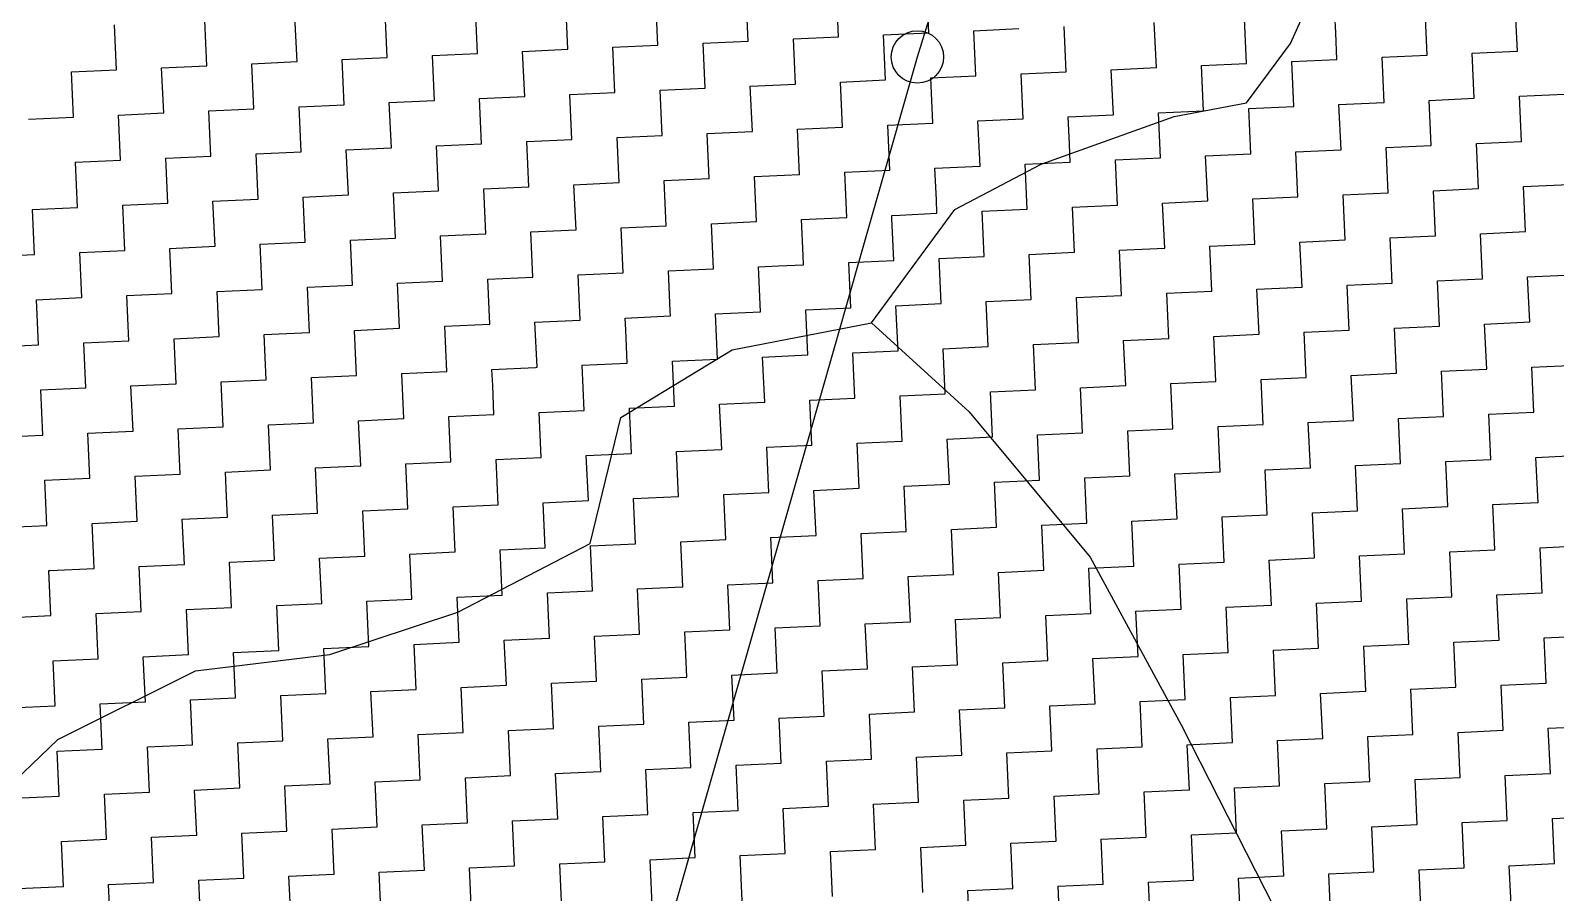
# Model space of a CAD drawing. Header units: metres. Extents: x 280741 to 282709, y 2085398 to 2088597.
# Drawn here: x 282112.8 to 282324.9, y 2086874.8 to 2086994.7 of the extents above; entities that cross this region are included whole.
import ezdxf

# ---------------------------------------------------------------- set-up
doc = ezdxf.new("R2010")
doc.units = ezdxf.units.M
for name, color, linetype in [('LINE_WATER', 4, 'Continuous'), ('POLY_HATCH', 12, 'Continuous'), ('POLY_PARCEL', 6, 'Continuous')]:
    doc.layers.add(name, color=color, linetype=linetype)

msp = doc.modelspace()

# ---------------------------------------------------------------- linework, layer by layer
msp.add_circle((282236.15, 2086990.99), 3.64)
at = {"layer": 'LINE_WATER'}
for p, q in [((282288.06, 2086992.87), (282291.34, 2087000.25)), ((282281.92, 2086984.63), (282288.06, 2086992.87)), ((282271.88, 2086982.73), (282281.92, 2086984.63)), ((282253.36, 2086976.1), (282271.88, 2086982.73)), ((282241.35, 2086969.76), (282253.36, 2086976.1)), ((282229.76, 2086954.04), (282241.35, 2086969.76)), ((282210.39, 2086950.26), (282229.76, 2086954.04)), ((282229.76, 2086954.04), (282243.36, 2086941.64)), ((282194.9, 2086940.88), (282210.39, 2086950.26)), ((282190.64, 2086923.32), (282194.9, 2086940.88)), ((282243.36, 2086941.64), (282260.2, 2086921.44)), ((282172.25, 2086913.8), (282190.64, 2086923.32)), ((282260.2, 2086921.44), (282272.84, 2086898.14)), ((282154.43, 2086907.93), (282172.25, 2086913.8)), ((282135.72, 2086905.63), (282154.43, 2086907.93)), ((282116.61, 2086896.07), (282135.72, 2086905.63)), ((282272.84, 2086898.14), (282287.95, 2086868.46)), ((282100.66, 2086880.88), (282116.61, 2086896.07))]:
    msp.add_line(p, q, dxfattribs=at)
at = {"layer": 'POLY_HATCH', "linetype": 'Continuous'}
for p, q in [((282212.63, 2086993.21), (282212.34, 2086999.48)), ((282225.18, 2086993.78), (282224.89, 2087000.06)), ((282237.73, 2086994.35), (282237.44, 2087000.63)), ((282174.97, 2086991.49), (282174.68, 2086997.76)), ((282187.52, 2086992.06), (282187.23, 2086998.34)), ((282200.07, 2086992.63), (282199.79, 2086998.91)), ((282307.06, 2086991.23), (282306.77, 2086997.51)), ((282319.61, 2086991.8), (282319.32, 2086998.08)), ((282124.76, 2086989.19), (282124.47, 2086995.47)), ((282137.31, 2086989.77), (282137.02, 2086996.04)), ((282149.86, 2086990.34), (282149.58, 2086996.62)), ((282162.41, 2086990.91), (282162.13, 2086997.19)), ((282256.85, 2086988.94), (282256.56, 2086995.21)), ((282269.4, 2086989.51), (282269.11, 2086995.79)), ((282281.95, 2086990.08), (282281.67, 2086996.36)), ((282294.34, 2086994.36), (282294.22, 2086996.93)), ((282206.35, 2086992.92), (282212.63, 2086993.21)), ((282218.9, 2086993.49), (282225.18, 2086993.78)), ((282219.19, 2086987.22), (282218.9, 2086993.49)), ((282231.45, 2086994.07), (282237.73, 2086994.35)), ((282231.74, 2086987.79), (282231.45, 2086994.07)), ((282244.01, 2086994.64), (282250.28, 2086994.93)), ((282244.29, 2086988.36), (282244.01, 2086994.64)), ((282294.5, 2086990.66), (282294.34, 2086994.36)), ((282156.14, 2086990.63), (282162.41, 2086990.91)), ((282168.69, 2086991.2), (282174.97, 2086991.49)), ((282168.98, 2086984.92), (282168.69, 2086991.2)), ((282181.24, 2086991.77), (282187.52, 2086992.06)), ((282181.53, 2086985.5), (282181.24, 2086991.77)), ((282193.8, 2086992.35), (282200.07, 2086992.63)), ((282194.08, 2086986.07), (282193.8, 2086992.35)), ((282206.64, 2086986.64), (282206.35, 2086992.92)), ((282300.78, 2086990.94), (282307.06, 2086991.23)), ((282301.07, 2086984.67), (282300.78, 2086990.94)), ((282313.33, 2086991.52), (282319.61, 2086991.8)), ((282313.62, 2086985.24), (282313.33, 2086991.52)), ((282118.48, 2086988.91), (282124.76, 2086989.19)), ((282118.77, 2086982.63), (282118.48, 2086988.91)), ((282131.03, 2086989.48), (282137.31, 2086989.77)), ((282131.32, 2086983.2), (282131.03, 2086989.48)), ((282143.59, 2086990.05), (282149.86, 2086990.34)), ((282143.87, 2086983.78), (282143.59, 2086990.05)), ((282156.43, 2086984.35), (282156.14, 2086990.63)), ((282250.57, 2086988.65), (282256.85, 2086988.94)), ((282263.12, 2086989.22), (282269.4, 2086989.51)), ((282263.41, 2086982.95), (282263.12, 2086989.22)), ((282275.68, 2086989.8), (282281.95, 2086990.08)), ((282275.82, 2086986.62), (282275.68, 2086989.8)), ((282288.23, 2086990.37), (282294.5, 2086990.66)), ((282288.51, 2086984.09), (282288.23, 2086990.37)), ((282212.91, 2086986.93), (282219.19, 2086987.22)), ((282213.2, 2086980.65), (282212.91, 2086986.93)), ((282225.46, 2086987.5), (282231.74, 2086987.79)), ((282225.75, 2086981.23), (282225.46, 2086987.5)), ((282238.02, 2086988.08), (282244.29, 2086988.36)), ((282238.3, 2086981.8), (282238.02, 2086988.08)), ((282250.86, 2086982.37), (282250.57, 2086988.65)), ((282162.7, 2086984.64), (282168.98, 2086984.92)), ((282162.99, 2086978.36), (282162.7, 2086984.64)), ((282175.25, 2086985.21), (282181.53, 2086985.5)), ((282175.54, 2086978.93), (282175.25, 2086985.21)), ((282187.81, 2086985.78), (282194.08, 2086986.07)), ((282188.09, 2086979.51), (282187.81, 2086985.78)), ((282200.36, 2086986.36), (282206.64, 2086986.64)), ((282200.65, 2086980.08), (282200.36, 2086986.36)), ((282275.96, 2086983.52), (282275.82, 2086986.62)), ((282294.79, 2086984.38), (282301.07, 2086984.67)), ((282307.34, 2086984.95), (282313.62, 2086985.24)), ((282307.63, 2086978.68), (282307.34, 2086984.95)), ((282319.9, 2086985.53), (282326.17, 2086985.81)), ((282320.18, 2086979.25), (282319.9, 2086985.53)), ((282112.49, 2086982.34), (282118.77, 2086982.63)), ((282125.04, 2086982.92), (282131.32, 2086983.2)), ((282125.33, 2086976.64), (282125.04, 2086982.92)), ((282137.6, 2086983.49), (282143.87, 2086983.78)), ((282137.88, 2086977.21), (282137.6, 2086983.49)), ((282150.15, 2086984.06), (282156.43, 2086984.35)), ((282150.44, 2086977.79), (282150.15, 2086984.06)), ((282257.13, 2086982.66), (282263.41, 2086982.95)), ((282257.31, 2086978.88), (282257.13, 2086982.66)), ((282269.69, 2086983.23), (282275.96, 2086983.52)), ((282269.97, 2086976.96), (282269.69, 2086983.23)), ((282282.24, 2086983.81), (282288.51, 2086984.09)), ((282282.52, 2086977.53), (282282.24, 2086983.81)), ((282295.08, 2086978.1), (282294.79, 2086984.38)), ((282206.92, 2086980.37), (282213.2, 2086980.65)), ((282207.21, 2086974.09), (282206.92, 2086980.37)), ((282219.48, 2086980.94), (282225.75, 2086981.23)), ((282219.76, 2086974.66), (282219.48, 2086980.94)), ((282232.03, 2086981.51), (282238.3, 2086981.8)), ((282232.31, 2086975.24), (282232.03, 2086981.51)), ((282244.58, 2086982.09), (282250.86, 2086982.37)), ((282244.87, 2086975.81), (282244.58, 2086982.09)), ((282156.71, 2086978.07), (282162.99, 2086978.36)), ((282169.26, 2086978.65), (282175.54, 2086978.93)), ((282169.55, 2086972.37), (282169.26, 2086978.65)), ((282181.82, 2086979.22), (282188.09, 2086979.51)), ((282182.1, 2086972.94), (282181.82, 2086979.22)), ((282194.37, 2086979.79), (282200.65, 2086980.08)), ((282194.66, 2086973.52), (282194.37, 2086979.79)), ((282257.42, 2086976.38), (282257.31, 2086978.88)), ((282301.35, 2086978.39), (282307.63, 2086978.68)), ((282301.64, 2086972.11), (282301.35, 2086978.39)), ((282313.91, 2086978.96), (282320.18, 2086979.25)), ((282314.19, 2086972.69), (282313.91, 2086978.96)), ((282119.05, 2086976.35), (282125.33, 2086976.64)), ((282119.34, 2086970.08), (282119.05, 2086976.35)), ((282131.61, 2086976.93), (282137.88, 2086977.21)), ((282131.89, 2086970.65), (282131.61, 2086976.93)), ((282144.16, 2086977.5), (282150.44, 2086977.79)), ((282144.45, 2086971.23), (282144.16, 2086977.5)), ((282157, 2086971.8), (282156.71, 2086978.07)), ((282251.14, 2086976.1), (282257.42, 2086976.38)), ((282251.43, 2086969.82), (282251.14, 2086976.1)), ((282263.7, 2086976.67), (282269.97, 2086976.96)), ((282263.98, 2086970.39), (282263.7, 2086976.67)), ((282276.25, 2086977.24), (282282.52, 2086977.53)), ((282276.54, 2086970.97), (282276.25, 2086977.24)), ((282288.8, 2086977.82), (282295.08, 2086978.1)), ((282289.09, 2086971.54), (282288.8, 2086977.82)), ((282200.93, 2086973.8), (282207.21, 2086974.09)), ((282213.49, 2086974.38), (282219.76, 2086974.66)), ((282213.77, 2086968.1), (282213.49, 2086974.38)), ((282226.04, 2086974.95), (282232.31, 2086975.24)), ((282226.32, 2086968.67), (282226.04, 2086974.95)), ((282238.59, 2086975.52), (282244.87, 2086975.81)), ((282238.79, 2086971.13), (282238.59, 2086975.52)), ((282163.27, 2086972.08), (282169.55, 2086972.37)), ((282163.56, 2086965.81), (282163.27, 2086972.08)), ((282175.83, 2086972.66), (282182.1, 2086972.94)), ((282176.11, 2086966.38), (282175.83, 2086972.66)), ((282188.38, 2086973.23), (282194.66, 2086973.52)), ((282188.67, 2086966.95), (282188.38, 2086973.23)), ((282201.22, 2086967.53), (282200.93, 2086973.8)), ((282295.36, 2086971.83), (282301.64, 2086972.11)), ((282295.65, 2086965.55), (282295.36, 2086971.83)), ((282307.92, 2086972.4), (282314.19, 2086972.69)), ((282308.2, 2086966.12), (282307.92, 2086972.4)), ((282320.47, 2086972.97), (282326.75, 2086973.26)), ((282320.76, 2086966.7), (282320.47, 2086972.97)), ((282113.06, 2086969.79), (282119.34, 2086970.08)), ((282113.35, 2086963.52), (282113.06, 2086969.79)), ((282125.62, 2086970.37), (282131.89, 2086970.65)), ((282125.9, 2086964.09), (282125.62, 2086970.37)), ((282138.17, 2086970.94), (282144.45, 2086971.23)), ((282138.46, 2086964.66), (282138.17, 2086970.94)), ((282150.72, 2086971.51), (282157, 2086971.8)), ((282151.01, 2086965.24), (282150.72, 2086971.51)), ((282238.88, 2086969.25), (282238.79, 2086971.13)), ((282245.15, 2086969.53), (282251.43, 2086969.82)), ((282257.71, 2086970.11), (282263.98, 2086970.39)), ((282257.99, 2086963.83), (282257.71, 2086970.11)), ((282270.26, 2086970.68), (282276.54, 2086970.97)), ((282270.55, 2086964.4), (282270.26, 2086970.68)), ((282282.81, 2086971.25), (282289.09, 2086971.54)), ((282283.1, 2086964.98), (282282.81, 2086971.25)), ((282207.5, 2086967.81), (282213.77, 2086968.1)), ((282207.78, 2086961.54), (282207.5, 2086967.81)), ((282220.05, 2086968.39), (282226.32, 2086968.67)), ((282220.28, 2086963.39), (282220.05, 2086968.39)), ((282232.6, 2086968.96), (282233.71, 2086969.01)), ((282232.62, 2086968.55), (282232.6, 2086968.96)), ((282232.89, 2086962.68), (282232.62, 2086968.55)), ((282233.71, 2086969.01), (282238.88, 2086969.25)), ((282245.44, 2086963.26), (282245.15, 2086969.53)), ((282157.28, 2086965.52), (282163.56, 2086965.81)), ((282157.57, 2086959.25), (282157.28, 2086965.52)), ((282169.84, 2086966.1), (282176.11, 2086966.38)), ((282170.12, 2086959.82), (282169.84, 2086966.1)), ((282182.39, 2086966.67), (282188.67, 2086966.95)), ((282182.68, 2086960.39), (282182.39, 2086966.67)), ((282194.94, 2086967.24), (282201.22, 2086967.53)), ((282195.23, 2086960.97), (282194.94, 2086967.24)), ((282289.37, 2086965.26), (282295.65, 2086965.55)), ((282301.93, 2086965.84), (282308.2, 2086966.12)), ((282302.21, 2086959.56), (282301.93, 2086965.84)), ((282314.48, 2086966.41), (282320.76, 2086966.7)), ((282314.77, 2086960.13), (282314.48, 2086966.41)), ((282107.07, 2086963.23), (282113.35, 2086963.52)), ((282119.63, 2086963.8), (282125.9, 2086964.09)), ((282119.91, 2086957.53), (282119.63, 2086963.8)), ((282132.18, 2086964.38), (282138.46, 2086964.66)), ((282132.47, 2086958.1), (282132.18, 2086964.38)), ((282144.73, 2086964.95), (282151.01, 2086965.24)), ((282145.02, 2086958.67), (282144.73, 2086964.95)), ((282220.33, 2086962.11), (282220.28, 2086963.39)), ((282251.72, 2086963.54), (282257.99, 2086963.83)), ((282252, 2086957.27), (282251.72, 2086963.54)), ((282264.27, 2086964.12), (282270.55, 2086964.4)), ((282264.56, 2086957.84), (282264.27, 2086964.12)), ((282276.82, 2086964.69), (282283.1, 2086964.98)), ((282277.11, 2086958.41), (282276.82, 2086964.69)), ((282289.66, 2086958.99), (282289.37, 2086965.26)), ((282201.51, 2086961.25), (282207.78, 2086961.54)), ((282201.76, 2086955.65), (282201.51, 2086961.25)), ((282214.06, 2086961.83), (282216.83, 2086961.95)), ((282214.1, 2086960.81), (282214.06, 2086961.83)), ((282216.83, 2086961.95), (282220.33, 2086962.11)), ((282226.61, 2086962.4), (282232.89, 2086962.68)), ((282226.9, 2086956.12), (282226.61, 2086962.4)), ((282239.16, 2086962.97), (282245.44, 2086963.26)), ((282239.45, 2086956.7), (282239.16, 2086962.97)), ((282151.3, 2086958.96), (282157.57, 2086959.25)), ((282163.85, 2086959.53), (282170.12, 2086959.82)), ((282164.13, 2086953.26), (282163.85, 2086959.53)), ((282176.4, 2086960.11), (282182.68, 2086960.39)), ((282176.69, 2086953.83), (282176.4, 2086960.11)), ((282188.95, 2086960.68), (282195.23, 2086960.97)), ((282189.24, 2086954.4), (282188.95, 2086960.68)), ((282214.35, 2086955.55), (282214.1, 2086960.81)), ((282295.94, 2086959.27), (282302.21, 2086959.56)), ((282296.22, 2086953), (282295.94, 2086959.27)), ((282308.49, 2086959.85), (282314.77, 2086960.13)), ((282308.78, 2086953.57), (282308.49, 2086959.85)), ((282321.04, 2086960.42), (282327.32, 2086960.71)), ((282321.33, 2086954.14), (282321.04, 2086960.42)), ((282113.64, 2086957.24), (282119.91, 2086957.53)), ((282113.92, 2086950.96), (282113.64, 2086957.24)), ((282126.19, 2086957.81), (282132.47, 2086958.1)), ((282126.48, 2086951.54), (282126.19, 2086957.81)), ((282138.74, 2086958.39), (282145.02, 2086958.67)), ((282139.03, 2086952.11), (282138.74, 2086958.39)), ((282151.58, 2086952.68), (282151.3, 2086958.96)), ((282245.73, 2086956.98), (282252, 2086957.27)), ((282246.01, 2086950.71), (282245.73, 2086956.98)), ((282258.28, 2086957.55), (282264.56, 2086957.84)), ((282258.57, 2086951.28), (282258.28, 2086957.55)), ((282270.83, 2086958.13), (282277.11, 2086958.41)), ((282271.12, 2086951.85), (282270.83, 2086958.13)), ((282283.38, 2086958.7), (282289.66, 2086958.99)), ((282283.67, 2086952.43), (282283.38, 2086958.7)), ((282195.52, 2086954.69), (282199.94, 2086954.89)), ((282199.94, 2086954.89), (282201.79, 2086954.98)), ((282201.79, 2086954.98), (282201.76, 2086955.65)), ((282208.07, 2086955.26), (282214.35, 2086955.55)), ((282208.36, 2086948.99), (282208.07, 2086955.26)), ((282220.62, 2086955.84), (282226.9, 2086956.12)), ((282220.91, 2086949.56), (282220.62, 2086955.84)), ((282233.17, 2086956.41), (282239.45, 2086956.7)), ((282233.46, 2086950.13), (282233.17, 2086956.41)), ((282157.86, 2086952.97), (282164.13, 2086953.26)), ((282158.14, 2086946.69), (282157.86, 2086952.97)), ((282170.41, 2086953.54), (282176.69, 2086953.83)), ((282170.7, 2086947.27), (282170.41, 2086953.54)), ((282182.96, 2086954.12), (282189.24, 2086954.4)), ((282183.25, 2086947.91), (282182.96, 2086954.12)), ((282195.59, 2086953.07), (282195.52, 2086954.69)), ((282195.8, 2086948.41), (282195.59, 2086953.07)), ((282289.95, 2086952.71), (282296.22, 2086953)), ((282302.5, 2086953.28), (282308.78, 2086953.57)), ((282302.79, 2086947.01), (282302.5, 2086953.28)), ((282315.05, 2086953.86), (282321.33, 2086954.14)), ((282315.34, 2086947.58), (282315.05, 2086953.86)), ((282107.65, 2086950.68), (282113.92, 2086950.96)), ((282120.2, 2086951.25), (282126.48, 2086951.54)), ((282120.49, 2086944.97), (282120.2, 2086951.25)), ((282132.75, 2086951.82), (282139.03, 2086952.11)), ((282133.04, 2086945.55), (282132.75, 2086951.82)), ((282145.31, 2086952.4), (282151.58, 2086952.68)), ((282145.59, 2086946.12), (282145.31, 2086952.4)), ((282239.74, 2086950.42), (282246.01, 2086950.71)), ((282252.29, 2086950.99), (282258.57, 2086951.28)), ((282252.58, 2086944.72), (282252.29, 2086950.99)), ((282264.84, 2086951.57), (282271.12, 2086951.85)), ((282265.13, 2086945.29), (282264.84, 2086951.57)), ((282277.4, 2086952.14), (282283.67, 2086952.43)), ((282277.68, 2086945.86), (282277.4, 2086952.14)), ((282290.23, 2086946.44), (282289.95, 2086952.71)), ((282202.08, 2086948.7), (282208.36, 2086948.99)), ((282202.37, 2086942.42), (282202.08, 2086948.7)), ((282214.63, 2086949.27), (282220.91, 2086949.56)), ((282214.92, 2086943), (282214.63, 2086949.27)), ((282227.18, 2086949.85), (282233.46, 2086950.13)), ((282227.47, 2086943.57), (282227.18, 2086949.85)), ((282240.02, 2086944.14), (282239.74, 2086950.42)), ((282151.87, 2086946.41), (282158.14, 2086946.69)), ((282152.16, 2086940.13), (282151.87, 2086946.41)), ((282164.42, 2086946.98), (282170.7, 2086947.27)), ((282164.71, 2086940.7), (282164.42, 2086946.98)), ((282176.97, 2086947.55), (282183.05, 2086947.83)), ((282177.08, 2086945.33), (282176.97, 2086947.55)), ((282183.05, 2086947.83), (282183.25, 2086947.84)), ((282183.25, 2086947.84), (282183.25, 2086947.91)), ((282189.53, 2086948.13), (282195.8, 2086948.41)), ((282189.81, 2086941.85), (282189.53, 2086948.13)), ((282283.96, 2086946.15), (282290.23, 2086946.44)), ((282296.51, 2086946.72), (282302.79, 2086947.01)), ((282296.8, 2086940.45), (282296.51, 2086946.72)), ((282309.06, 2086947.3), (282315.34, 2086947.58)), ((282309.35, 2086941.02), (282309.06, 2086947.3)), ((282321.62, 2086947.87), (282327.89, 2086948.15)), ((282321.9, 2086941.59), (282321.62, 2086947.87)), ((282114.21, 2086944.69), (282120.49, 2086944.97)), ((282114.5, 2086938.41), (282114.21, 2086944.69)), ((282126.76, 2086945.26), (282133.04, 2086945.55)), ((282127.05, 2086938.98), (282126.76, 2086945.26)), ((282139.32, 2086945.83), (282145.59, 2086946.12)), ((282139.6, 2086939.56), (282139.32, 2086945.83)), ((282177.26, 2086941.28), (282177.08, 2086945.33)), ((282246.3, 2086944.43), (282252.58, 2086944.72)), ((282246.59, 2086938.15), (282246.3, 2086944.43)), ((282258.85, 2086945), (282265.13, 2086945.29)), ((282259.14, 2086938.73), (282258.85, 2086945)), ((282271.41, 2086945.58), (282277.68, 2086945.86)), ((282271.69, 2086939.3), (282271.41, 2086945.58)), ((282284.24, 2086939.87), (282283.96, 2086946.15)), ((282196.09, 2086942.14), (282202.37, 2086942.42)), ((282196.38, 2086935.86), (282196.09, 2086942.14)), ((282208.64, 2086942.71), (282214.92, 2086943)), ((282208.93, 2086936.43), (282208.64, 2086942.71)), ((282221.19, 2086943.28), (282227.47, 2086943.57)), ((282221.48, 2086937.01), (282221.19, 2086943.28)), ((282233.75, 2086943.86), (282240.02, 2086944.14)), ((282234.03, 2086937.58), (282233.75, 2086943.86)), ((282145.88, 2086939.84), (282152.16, 2086940.13)), ((282158.43, 2086940.42), (282164.71, 2086940.7)), ((282158.56, 2086937.59), (282158.43, 2086940.42)), ((282170.98, 2086940.99), (282177.26, 2086941.28)), ((282171.27, 2086934.71), (282170.98, 2086940.99)), ((282183.54, 2086941.56), (282189.81, 2086941.85)), ((282183.82, 2086935.29), (282183.54, 2086941.56)), ((282290.52, 2086940.16), (282296.8, 2086940.45)), ((282290.81, 2086933.88), (282290.52, 2086940.16)), ((282303.07, 2086940.73), (282309.35, 2086941.02)), ((282303.36, 2086934.46), (282303.07, 2086940.73)), ((282315.63, 2086941.31), (282321.9, 2086941.59)), ((282315.91, 2086935.03), (282315.63, 2086941.31)), ((282108.22, 2086938.12), (282114.5, 2086938.41)), ((282120.77, 2086938.7), (282127.05, 2086938.98)), ((282121.06, 2086932.42), (282120.77, 2086938.7)), ((282133.33, 2086939.27), (282139.6, 2086939.56)), ((282133.61, 2086932.99), (282133.33, 2086939.27)), ((282146.17, 2086933.57), (282145.88, 2086939.84)), ((282240.31, 2086937.87), (282246.59, 2086938.15)), ((282252.86, 2086938.44), (282259.14, 2086938.73)), ((282253.15, 2086932.16), (282252.86, 2086938.44)), ((282265.42, 2086939.01), (282271.69, 2086939.3)), ((282265.7, 2086932.74), (282265.42, 2086939.01)), ((282277.97, 2086939.59), (282284.24, 2086939.87)), ((282278.25, 2086933.31), (282277.97, 2086939.59)), ((282158.72, 2086934.14), (282158.56, 2086937.59)), ((282190.1, 2086935.57), (282196.38, 2086935.86)), ((282202.65, 2086936.15), (282208.93, 2086936.43)), ((282202.94, 2086929.87), (282202.65, 2086936.15)), ((282215.2, 2086936.72), (282221.48, 2086937.01)), ((282215.49, 2086930.44), (282215.2, 2086936.72)), ((282227.76, 2086937.29), (282234.03, 2086937.58)), ((282228.04, 2086931.02), (282227.76, 2086937.29)), ((282240.6, 2086931.59), (282240.31, 2086937.87)), ((282152.44, 2086933.85), (282158.72, 2086934.14)), ((282152.73, 2086927.58), (282152.44, 2086933.85)), ((282164.99, 2086934.43), (282171.27, 2086934.71)), ((282165.28, 2086928.15), (282164.99, 2086934.43)), ((282177.55, 2086935), (282183.82, 2086935.29)), ((282177.83, 2086928.72), (282177.55, 2086935)), ((282190.39, 2086929.3), (282190.1, 2086935.57)), ((282284.53, 2086933.6), (282290.81, 2086933.88)), ((282297.08, 2086934.17), (282303.36, 2086934.46)), ((282297.37, 2086927.89), (282297.08, 2086934.17)), ((282309.64, 2086934.74), (282315.91, 2086935.03)), ((282309.92, 2086928.47), (282309.64, 2086934.74)), ((282322.19, 2086935.32), (282328.47, 2086935.6)), ((282322.48, 2086929.04), (282322.19, 2086935.32)), ((282114.78, 2086932.13), (282121.06, 2086932.42)), ((282115.07, 2086925.86), (282114.78, 2086932.13)), ((282127.34, 2086932.71), (282133.61, 2086932.99)), ((282127.62, 2086926.43), (282127.34, 2086932.71)), ((282139.89, 2086933.28), (282146.17, 2086933.57)), ((282140.05, 2086929.85), (282139.89, 2086933.28)), ((282234.32, 2086931.3), (282240.6, 2086931.59)), ((282246.87, 2086931.88), (282253.15, 2086932.16)), ((282247.16, 2086925.6), (282246.87, 2086931.88)), ((282259.43, 2086932.45), (282265.7, 2086932.74)), ((282259.71, 2086926.17), (282259.43, 2086932.45)), ((282271.98, 2086933.02), (282278.25, 2086933.31)), ((282272.27, 2086926.75), (282271.98, 2086933.02)), ((282284.82, 2086927.32), (282284.53, 2086933.6)), ((282140.18, 2086927), (282140.05, 2086929.85)), ((282196.66, 2086929.58), (282202.94, 2086929.87)), ((282196.95, 2086923.31), (282196.66, 2086929.58)), ((282209.22, 2086930.16), (282215.49, 2086930.44)), ((282209.5, 2086923.88), (282209.22, 2086930.16)), ((282221.77, 2086930.73), (282228.04, 2086931.02)), ((282222.05, 2086924.45), (282221.77, 2086930.73)), ((282234.61, 2086925.03), (282234.32, 2086931.3)), ((282146.45, 2086927.29), (282152.73, 2086927.58)), ((282146.74, 2086921.01), (282146.45, 2086927.29)), ((282159, 2086927.86), (282165.28, 2086928.15)), ((282159.29, 2086921.59), (282159, 2086927.86)), ((282171.56, 2086928.44), (282177.83, 2086928.72)), ((282171.84, 2086922.16), (282171.56, 2086928.44)), ((282184.11, 2086929.01), (282190.39, 2086929.3)), ((282184.4, 2086922.73), (282184.11, 2086929.01)), ((282278.54, 2086927.03), (282284.82, 2086927.32)), ((282291.09, 2086927.61), (282297.37, 2086927.89)), ((282291.38, 2086921.33), (282291.09, 2086927.61)), ((282303.65, 2086928.18), (282309.92, 2086928.47)), ((282303.93, 2086921.9), (282303.65, 2086928.18)), ((282316.2, 2086928.75), (282322.48, 2086929.04)), ((282316.49, 2086922.48), (282316.2, 2086928.75)), ((282108.79, 2086925.57), (282115.07, 2086925.86)), ((282121.35, 2086926.14), (282127.62, 2086926.43)), ((282121.53, 2086922.11), (282121.35, 2086926.14)), ((282133.9, 2086926.72), (282140.18, 2086927)), ((282134.19, 2086920.44), (282133.9, 2086926.72)), ((282240.88, 2086925.31), (282247.16, 2086925.6)), ((282241.17, 2086919.04), (282240.88, 2086925.31)), ((282253.44, 2086925.89), (282259.71, 2086926.17)), ((282253.72, 2086919.61), (282253.44, 2086925.89)), ((282265.99, 2086926.46), (282272.27, 2086926.75)), ((282266.28, 2086920.18), (282265.99, 2086926.46)), ((282278.83, 2086920.76), (282278.54, 2086927.03)), ((282190.67, 2086923.02), (282196.95, 2086923.31)), ((282203.23, 2086923.59), (282209.5, 2086923.88)), ((282203.51, 2086917.32), (282203.23, 2086923.59)), ((282215.78, 2086924.17), (282222.05, 2086924.45)), ((282216.06, 2086917.89), (282215.78, 2086924.17)), ((282228.33, 2086924.74), (282234.61, 2086925.03)), ((282228.62, 2086918.46), (282228.33, 2086924.74)), ((282322.76, 2086922.76), (282329.04, 2086923.05)), ((282121.63, 2086919.87), (282121.53, 2086922.11)), ((282140.46, 2086920.73), (282146.74, 2086921.01)), ((282153.01, 2086921.3), (282159.29, 2086921.59)), ((282153.3, 2086915.02), (282153.01, 2086921.3)), ((282165.57, 2086921.87), (282171.84, 2086922.16)), ((282165.85, 2086915.6), (282165.57, 2086921.87)), ((282178.12, 2086922.45), (282184.4, 2086922.73)), ((282178.41, 2086916.17), (282178.12, 2086922.45)), ((282190.96, 2086916.74), (282190.67, 2086923.02)), ((282285.1, 2086921.04), (282291.38, 2086921.33)), ((282285.39, 2086914.77), (282285.1, 2086921.04)), ((282297.66, 2086921.62), (282303.93, 2086921.9)), ((282297.94, 2086915.34), (282297.66, 2086921.62)), ((282310.21, 2086922.19), (282316.49, 2086922.48)), ((282310.5, 2086915.91), (282310.21, 2086922.19)), ((282323.05, 2086916.49), (282322.76, 2086922.76)), ((282115.36, 2086919.58), (282115.5, 2086919.59)), ((282115.36, 2086919.53), (282115.36, 2086919.58)), ((282115.64, 2086913.31), (282115.36, 2086919.53)), ((282115.5, 2086919.59), (282121.63, 2086919.87)), ((282127.91, 2086920.15), (282134.19, 2086920.44)), ((282128.2, 2086913.88), (282127.91, 2086920.15)), ((282140.75, 2086914.45), (282140.46, 2086920.73)), ((282234.89, 2086918.75), (282241.17, 2086919.04)), ((282247.45, 2086919.32), (282253.72, 2086919.61)), ((282247.73, 2086913.05), (282247.45, 2086919.32)), ((282260, 2086919.9), (282266.28, 2086920.18)), ((282260.29, 2086913.62), (282260, 2086919.9)), ((282272.55, 2086920.47), (282278.83, 2086920.76)), ((282272.84, 2086914.19), (282272.55, 2086920.47)), ((282184.68, 2086916.46), (282190.96, 2086916.74)), ((282197.24, 2086917.03), (282203.51, 2086917.32)), ((282197.52, 2086910.75), (282197.24, 2086917.03)), ((282209.79, 2086917.6), (282216.06, 2086917.89)), ((282210.08, 2086911.33), (282209.79, 2086917.6)), ((282222.34, 2086918.18), (282228.62, 2086918.46)), ((282222.63, 2086911.9), (282222.34, 2086918.18)), ((282235.18, 2086912.47), (282234.89, 2086918.75)), ((282147.03, 2086914.74), (282153.3, 2086915.02)), ((282147.31, 2086908.46), (282147.03, 2086914.74)), ((282159.58, 2086915.31), (282165.85, 2086915.6)), ((282159.86, 2086909.03), (282159.58, 2086915.31)), ((282172.13, 2086915.88), (282178.41, 2086916.17)), ((282172.42, 2086909.61), (282172.13, 2086915.88)), ((282184.97, 2086910.18), (282184.68, 2086916.46)), ((282279.11, 2086914.48), (282285.39, 2086914.77)), ((282291.67, 2086915.05), (282297.94, 2086915.34)), ((282291.95, 2086908.78), (282291.67, 2086915.05)), ((282304.22, 2086915.63), (282310.5, 2086915.91)), ((282304.51, 2086909.35), (282304.22, 2086915.63)), ((282316.77, 2086916.2), (282323.05, 2086916.49)), ((282317.06, 2086909.92), (282316.77, 2086916.2)), ((282109.37, 2086913.02), (282115.64, 2086913.31)), ((282121.92, 2086913.59), (282128.2, 2086913.88)), ((282122.21, 2086907.32), (282121.92, 2086913.59)), ((282134.47, 2086914.16), (282140.75, 2086914.45)), ((282134.76, 2086907.89), (282134.47, 2086914.16)), ((282228.9, 2086912.19), (282235.18, 2086912.47)), ((282241.46, 2086912.76), (282247.73, 2086913.05)), ((282241.74, 2086906.48), (282241.46, 2086912.76)), ((282254.01, 2086913.33), (282260.29, 2086913.62)), ((282254.3, 2086907.06), (282254.01, 2086913.33)), ((282266.56, 2086913.91), (282272.84, 2086914.19)), ((282266.85, 2086907.63), (282266.56, 2086913.91)), ((282279.4, 2086908.2), (282279.11, 2086914.48)), ((282191.25, 2086910.47), (282197.52, 2086910.75)), ((282191.53, 2086904.19), (282191.25, 2086910.47)), ((282203.8, 2086911.04), (282210.08, 2086911.33)), ((282204.09, 2086904.76), (282203.8, 2086911.04)), ((282216.35, 2086911.61), (282222.63, 2086911.9)), ((282216.64, 2086905.34), (282216.35, 2086911.61)), ((282229.19, 2086905.91), (282228.9, 2086912.19)), ((282323.34, 2086910.21), (282329.61, 2086910.5)), ((282141.04, 2086908.18), (282147.31, 2086908.46)), ((282153.59, 2086908.75), (282159.86, 2086909.03)), ((282153.87, 2086902.47), (282153.59, 2086908.75)), ((282166.14, 2086909.32), (282172.42, 2086909.61)), ((282166.43, 2086903.05), (282166.14, 2086909.32)), ((282178.69, 2086909.89), (282184.97, 2086910.18)), ((282178.98, 2086903.62), (282178.69, 2086909.89)), ((282273.12, 2086907.92), (282279.4, 2086908.2)), ((282285.68, 2086908.49), (282291.95, 2086908.78)), ((282285.96, 2086902.21), (282285.68, 2086908.49)), ((282298.23, 2086909.06), (282304.51, 2086909.35)), ((282298.52, 2086902.79), (282298.23, 2086909.06)), ((282310.78, 2086909.64), (282317.06, 2086909.92)), ((282311.07, 2086903.36), (282310.78, 2086909.64)), ((282323.62, 2086903.93), (282323.34, 2086910.21)), ((282115.93, 2086907.03), (282122.21, 2086907.32)), ((282116.22, 2086900.75), (282115.93, 2086907.03)), ((282128.48, 2086907.6), (282134.76, 2086907.89)), ((282128.77, 2086901.33), (282128.48, 2086907.6)), ((282141.32, 2086901.9), (282141.04, 2086908.18)), ((282235.47, 2086906.2), (282241.74, 2086906.48)), ((282235.75, 2086899.92), (282235.47, 2086906.2)), ((282248.02, 2086906.77), (282254.3, 2086907.06)), ((282248.31, 2086900.49), (282248.02, 2086906.77)), ((282260.57, 2086907.34), (282266.85, 2086907.63)), ((282260.86, 2086901.07), (282260.57, 2086907.34)), ((282273.41, 2086901.64), (282273.12, 2086907.92)), ((282185.26, 2086903.91), (282191.53, 2086904.19)), ((282197.81, 2086904.48), (282204.09, 2086904.76)), ((282198.1, 2086898.2), (282197.81, 2086904.48)), ((282210.36, 2086905.05), (282216.64, 2086905.34)), ((282210.65, 2086898.78), (282210.36, 2086905.05)), ((282222.91, 2086905.62), (282229.19, 2086905.91)), ((282223.2, 2086899.35), (282222.91, 2086905.62)), ((282135.05, 2086901.61), (282141.32, 2086901.9)), ((282147.6, 2086902.19), (282153.87, 2086902.47)), ((282147.88, 2086895.91), (282147.6, 2086902.19)), ((282160.15, 2086902.76), (282166.43, 2086903.05)), ((282160.44, 2086896.48), (282160.15, 2086902.76)), ((282172.7, 2086903.33), (282178.98, 2086903.62)), ((282172.99, 2086897.06), (282172.7, 2086903.33)), ((282185.54, 2086897.63), (282185.26, 2086903.91)), ((282279.69, 2086901.93), (282285.96, 2086902.21)), ((282279.97, 2086895.65), (282279.69, 2086901.93)), ((282292.24, 2086902.5), (282298.52, 2086902.79)), ((282292.53, 2086896.22), (282292.24, 2086902.5)), ((282304.79, 2086903.07), (282311.07, 2086903.36)), ((282305.08, 2086896.8), (282304.79, 2086903.07)), ((282317.35, 2086903.65), (282323.62, 2086903.93)), ((282317.63, 2086897.37), (282317.35, 2086903.65)), ((282109.94, 2086900.47), (282116.22, 2086900.75)), ((282122.49, 2086901.04), (282128.77, 2086901.33)), ((282122.78, 2086894.76), (282122.49, 2086901.04)), ((282135.33, 2086895.34), (282135.05, 2086901.61)), ((282229.48, 2086899.63), (282235.75, 2086899.92)), ((282242.03, 2086900.21), (282248.31, 2086900.49)), ((282242.32, 2086893.93), (282242.03, 2086900.21)), ((282254.58, 2086900.78), (282260.86, 2086901.07)), ((282254.87, 2086894.51), (282254.58, 2086900.78)), ((282267.14, 2086901.35), (282273.41, 2086901.64)), ((282267.42, 2086895.08), (282267.14, 2086901.35)), ((282179.27, 2086897.34), (282185.54, 2086897.63)), ((282191.82, 2086897.92), (282198.1, 2086898.2)), ((282192.11, 2086891.64), (282191.82, 2086897.92)), ((282204.37, 2086898.49), (282210.65, 2086898.78)), ((282204.66, 2086892.21), (282204.37, 2086898.49)), ((282216.92, 2086899.06), (282223.2, 2086899.35)), ((282217.21, 2086892.79), (282216.92, 2086899.06)), ((282229.76, 2086893.36), (282229.48, 2086899.63)), ((282323.91, 2086897.66), (282330.19, 2086897.94)), ((282324.2, 2086891.38), (282323.91, 2086897.66)), ((282141.61, 2086895.62), (282147.88, 2086895.91)), ((282141.9, 2086889.35), (282141.61, 2086895.62)), ((282154.16, 2086896.2), (282160.44, 2086896.48)), ((282154.45, 2086889.92), (282154.16, 2086896.2)), ((282166.71, 2086896.77), (282172.99, 2086897.06)), ((282167, 2086890.49), (282166.71, 2086896.77)), ((282179.55, 2086891.07), (282179.27, 2086897.34)), ((282273.7, 2086895.36), (282279.97, 2086895.65)), ((282286.25, 2086895.94), (282292.53, 2086896.22)), ((282286.54, 2086889.66), (282286.25, 2086895.94)), ((282298.8, 2086896.51), (282305.08, 2086896.8)), ((282299.09, 2086890.23), (282298.8, 2086896.51)), ((282311.36, 2086897.08), (282317.63, 2086897.37)), ((282311.64, 2086890.81), (282311.36, 2086897.08)), ((282116.5, 2086894.48), (282122.78, 2086894.76)), ((282116.79, 2086888.2), (282116.5, 2086894.48)), ((282129.06, 2086895.05), (282135.33, 2086895.34)), ((282129.34, 2086888.77), (282129.06, 2086895.05)), ((282223.49, 2086893.07), (282229.76, 2086893.36)), ((282236.04, 2086893.65), (282242.32, 2086893.93)), ((282236.33, 2086887.37), (282236.04, 2086893.65)), ((282248.59, 2086894.22), (282254.87, 2086894.51)), ((282248.88, 2086887.94), (282248.59, 2086894.22)), ((282261.15, 2086894.79), (282267.42, 2086895.08)), ((282261.43, 2086888.52), (282261.15, 2086894.79)), ((282273.98, 2086889.09), (282273.7, 2086895.36)), ((282185.83, 2086891.35), (282192.11, 2086891.64)), ((282186.12, 2086885.08), (282185.83, 2086891.35)), ((282198.38, 2086891.93), (282204.66, 2086892.21)), ((282198.67, 2086885.65), (282198.38, 2086891.93)), ((282210.93, 2086892.5), (282217.21, 2086892.79)), ((282211.22, 2086886.22), (282210.93, 2086892.5)), ((282223.77, 2086886.8), (282223.49, 2086893.07)), ((282317.92, 2086891.09), (282324.2, 2086891.38)), ((282135.62, 2086889.06), (282141.9, 2086889.35)), ((282148.17, 2086889.63), (282154.45, 2086889.92)), ((282148.46, 2086883.36), (282148.17, 2086889.63)), ((282160.72, 2086890.21), (282167, 2086890.49)), ((282161.01, 2086883.93), (282160.72, 2086890.21)), ((282173.28, 2086890.78), (282179.55, 2086891.07)), ((282173.56, 2086884.5), (282173.28, 2086890.78)), ((282267.71, 2086888.8), (282273.98, 2086889.09)), ((282280.26, 2086889.38), (282286.54, 2086889.66)), ((282280.55, 2086883.1), (282280.26, 2086889.38)), ((282292.81, 2086889.95), (282299.09, 2086890.23)), ((282293.1, 2086883.67), (282292.81, 2086889.95)), ((282305.37, 2086890.52), (282311.64, 2086890.81)), ((282305.65, 2086884.25), (282305.37, 2086890.52)), ((282318.21, 2086884.82), (282317.92, 2086891.09)), ((282110.51, 2086887.91), (282116.79, 2086888.2)), ((282123.07, 2086888.49), (282129.34, 2086888.77)), ((282123.35, 2086882.21), (282123.07, 2086888.49)), ((282135.91, 2086882.78), (282135.62, 2086889.06)), ((282230.05, 2086887.08), (282236.33, 2086887.37)), ((282230.34, 2086880.81), (282230.05, 2086887.08)), ((282242.6, 2086887.66), (282248.88, 2086887.94)), ((282242.89, 2086881.38), (282242.6, 2086887.66)), ((282255.16, 2086888.23), (282261.43, 2086888.52)), ((282255.44, 2086881.95), (282255.16, 2086888.23)), ((282267.99, 2086882.53), (282267.71, 2086888.8)), ((282179.84, 2086884.79), (282186.12, 2086885.08)), ((282192.39, 2086885.36), (282198.67, 2086885.65)), ((282192.68, 2086879.09), (282192.39, 2086885.36)), ((282204.95, 2086885.94), (282211.22, 2086886.22)), ((282205.23, 2086879.66), (282204.95, 2086885.94)), ((282217.5, 2086886.51), (282223.77, 2086886.8)), ((282217.78, 2086880.23), (282217.5, 2086886.51)), ((282324.48, 2086885.1), (282330.76, 2086885.39)), ((282324.77, 2086878.83), (282324.48, 2086885.1)), ((282129.63, 2086882.5), (282135.91, 2086882.78)), ((282142.18, 2086883.07), (282148.46, 2086883.36)), ((282142.47, 2086876.79), (282142.18, 2086883.07)), ((282154.73, 2086883.64), (282161.01, 2086883.93)), ((282155.02, 2086877.37), (282154.73, 2086883.64)), ((282167.29, 2086884.22), (282173.56, 2086884.5)), ((282167.57, 2086877.94), (282167.29, 2086884.22)), ((282180.13, 2086878.51), (282179.84, 2086884.79)), ((282274.27, 2086882.81), (282280.55, 2086883.1)), ((282274.56, 2086876.54), (282274.27, 2086882.81)), ((282286.82, 2086883.39), (282293.1, 2086883.67)), ((282287.11, 2086877.11), (282286.82, 2086883.39)), ((282299.38, 2086883.96), (282305.65, 2086884.25)), ((282299.66, 2086877.68), (282299.38, 2086883.96)), ((282311.93, 2086884.53), (282318.21, 2086884.82)), ((282312.22, 2086878.26), (282311.93, 2086884.53)), ((282117.08, 2086881.92), (282123.35, 2086882.21)), ((282117.36, 2086875.65), (282117.08, 2086881.92)), ((282129.92, 2086876.22), (282129.63, 2086882.5)), ((282224.06, 2086880.52), (282230.34, 2086880.81)), ((282236.61, 2086881.09), (282242.89, 2086881.38)), ((282236.9, 2086874.82), (282236.61, 2086881.09)), ((282249.17, 2086881.67), (282255.44, 2086881.95)), ((282249.45, 2086875.39), (282249.17, 2086881.67)), ((282261.72, 2086882.24), (282267.99, 2086882.53)), ((282262.01, 2086875.96), (282261.72, 2086882.24)), ((282173.85, 2086878.23), (282180.13, 2086878.51)), ((282186.4, 2086878.8), (282192.68, 2086879.09)), ((282186.69, 2086872.52), (282186.4, 2086878.8)), ((282198.96, 2086879.37), (282205.23, 2086879.66)), ((282199.24, 2086873.1), (282198.96, 2086879.37)), ((282211.51, 2086879.95), (282217.78, 2086880.23)), ((282211.79, 2086873.67), (282211.51, 2086879.95)), ((282224.35, 2086874.24), (282224.06, 2086880.52)), ((282318.49, 2086878.54), (282324.77, 2086878.83)), ((282318.78, 2086872.27), (282318.49, 2086878.54)), ((282136.19, 2086876.51), (282142.47, 2086876.79)), ((282136.48, 2086870.23), (282136.19, 2086876.51)), ((282148.74, 2086877.08), (282155.02, 2086877.37)), ((282149.03, 2086870.8), (282148.74, 2086877.08)), ((282161.3, 2086877.65), (282167.57, 2086877.94)), ((282161.58, 2086871.38), (282161.3, 2086877.65)), ((282174.14, 2086871.95), (282173.85, 2086878.23)), ((282268.28, 2086876.25), (282274.56, 2086876.54)), ((282280.83, 2086876.82), (282287.11, 2086877.11)), ((282281.12, 2086870.55), (282280.83, 2086876.82)), ((282293.39, 2086877.4), (282299.66, 2086877.68)), ((282293.67, 2086871.12), (282293.39, 2086877.4)), ((282305.94, 2086877.97), (282312.22, 2086878.26)), ((282306.23, 2086871.69), (282305.94, 2086877.97)), ((282111.09, 2086875.36), (282117.36, 2086875.65)), ((282123.64, 2086875.93), (282129.92, 2086876.22)), ((282123.93, 2086869.66), (282123.64, 2086875.93)), ((282243.18, 2086875.1), (282249.45, 2086875.39)), ((282243.46, 2086868.83), (282243.18, 2086875.1)), ((282255.73, 2086875.68), (282262.01, 2086875.96)), ((282256.02, 2086869.4), (282255.73, 2086875.68)), ((282268.57, 2086869.97), (282268.28, 2086876.25))]:
    msp.add_line(p, q, dxfattribs=at)
at = {"layer": 'POLY_PARCEL'}
for p, q in [((282236.15, 2086990.99), (282274.37, 2087114.55)), ((282143.72, 2086667.2), (282236.15, 2086990.99))]:
    msp.add_line(p, q, dxfattribs=at)

doc.saveas('drawing.dxf')
